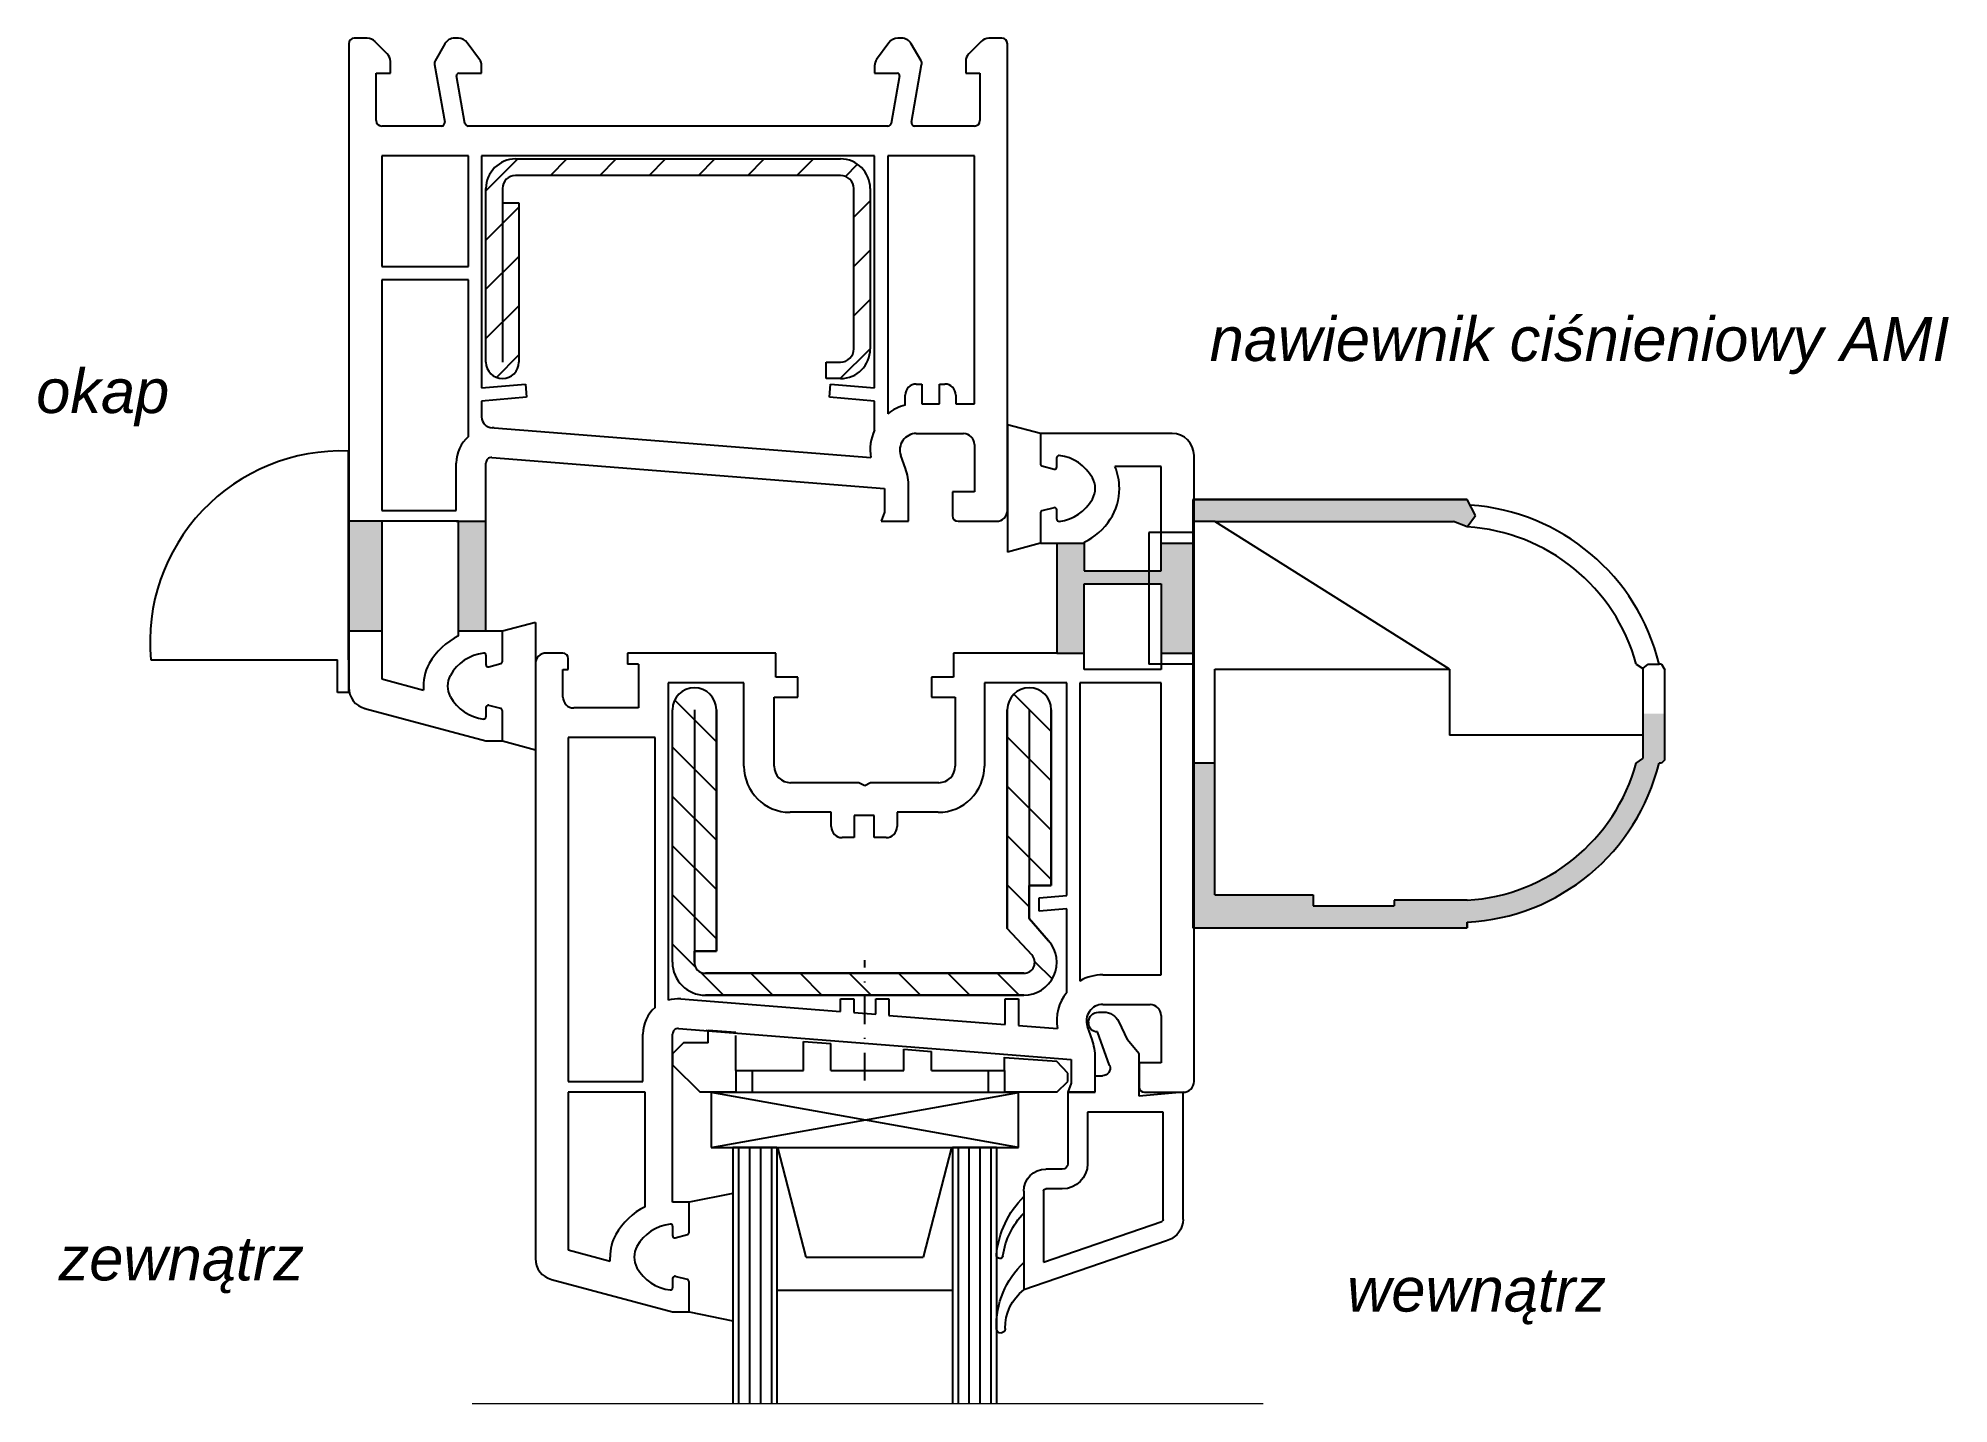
# Model space of a CAD drawing. Extents: x -134 to 40, y 121 to 245.
import ezdxf

# ---------------------------------------------------------------- set-up
doc = ezdxf.new("R2010")
doc.units = 0
doc.linetypes.add('BORDER2', pattern=[0.875, 0.25, -0.125, 0.25, -0.125, 0, -0.125])
doc.linetypes.add('DASHDOT', pattern=[5.039238, 2.519619, -1.25981, 0, -1.25981])
doc.layers.get('0').update_dxf_attribs({"linetype": 'CONTINUOUS'})
doc.layers.get('DEFPOINTS').update_dxf_attribs({"linetype": 'CONTINUOUS'})
for name, color, linetype in [('ARMIERUNG', 2, 'CONTINUOUS'), ('DICHTUNG', 2, 'CONTINUOUS'), ('GLAS', 4, 'CONTINUOUS'), ('GLAS-SCHRAFFUR', 9, 'CONTINUOUS'), ('HAUPTPROFIL', 1, 'CONTINUOUS'), ('POMOCNA', 1, 'CONTINUOUS'), ('TEXT', 50, 'CONTINUOUS'), ('ZUSATZPROFILE', 7, 'CONTINUOUS')]:
    doc.layers.add(name, color=color, linetype=linetype)
doc.styles.get("Standard").update_dxf_attribs({"font": 'ARIALI.TTF'})

# ---------------------------------------------------------------- blocks, each defined once
blk = doc.blocks.new('560600_GLASLEISTE-14-5')
at = {"layer": 'DICHTUNG'}
for centre, radius, start, end in [((-12.6, 21.52), 0.4, 90, 178.5056), ((-4.98, 21.32), 8.03, 178.5056, 226.5161), ((-12.6, 21.52), 0.4, 358.7499, 90), ((-7.91, 21.42), 4.29, 178.7499, 232.9011), ((-12.7, 14.84), 0.3, 90, 185.067), ((-4.5, 15.57), 8.53, 185.0899, 225.3403), ((-12.7, 14.84), 0.3, 8.5934, 90), ((-5.3, 15.96), 7.19, 188.6242, 223.6582)]:
    blk.add_arc(centre, radius, start, end, dxfattribs=at)
at = {"layer": 'ZUSATZPROFILE'}
for p, q in [((2.48, 13.52), (-10.5, 18)), ((-10.5, 9), (-10.5, 18)), ((-8.7, 15.48), (2.07, 11.76)), ((-8.7, 9), (-8.7, 15.48)), ((2.65, 13.46), (2.48, 13.52)), ((2.2, 11.57), (2.2, 1.8)), ((4, 11.57), (4, 0)), ((-7, 8.8), (-8.5, 8.8)), ((-7, 7), (-8.5, 7)), ((-6.5, 0), (-6.5, 6.5)), ((-4.7, 1.8), (-4.7, 6.5)), ((2.2, 1.8), (-4.7, 1.8)), ((-4, 0), (-6.5, 0)), ((-4, 0), (-4, -1.5)), ((4, 0), (0, 0.35)), ((0, 0.35), (0, -3.5)), ((-4, -1.5), (-3.34, -1.5)), ((-2.69, -2.44), (-3.8, -5.5)), ((-1.86, -6.43), (-1.1, -4.81)), ((0, -3.5), (-1.1, -4.81)), ((-4.6, -6.4), (-4.6, -6.3)), ((-3.7, -7.3), (-3.22, -7.3))]:
    blk.add_line(p, q, dxfattribs=at)
for centre, radius, start, end in [((2, 11.57), 2, 0, 70.9744), ((2, 11.57), 0.2, 0, 70.9744), ((-8.5, 9), 2, 180, 270), ((-8.5, 9), 0.2, 180, 270), ((-7, 6.5), 2.3, 0, 90), ((-7, 6.5), 0.5, 0, 90), ((-3.34, -2.2), 0.7, 340, 90), ((-3.8, -6.3), 0.8, 90, 180), ((-3.7, -6.4), 0.9, 180, 270), ((-3.22, -5.8), 1.5, 270, 335)]:
    blk.add_arc(centre, radius, start, end, dxfattribs=at)
blk = doc.blocks.new('okap aldes')
at = {"layer": 'POMOCNA', "color": 7}
for p, q in [((25.98, -25.83), (25.98, -6.83)), ((7.98, -25.83), (24.98, -25.83)), ((24.98, -28.83), (24.98, -25.83)), ((25.98, -25.83), (25.98, -28.83)), ((25.98, -28.83), (24.98, -28.83))]:
    blk.add_line(p, q, dxfattribs=at)
blk.add_arc((25.32, -24.23), 17.41, 87.815, 185.2814, dxfattribs=at)
blk = doc.blocks.new('nawiewnik AMI')
for points in [[(12.57, -8.77), (34.33, -8.77), (35.57, -9.27), (36.33, -8.23), (35.84, -7.29), (35.57, -6.77), (10.57, -6.77), (10.57, -8.77)], [(35.57, -45.77), (35.57, -45.27, 0.330883), (53.04, -30.77), (53.27, -30.77), (53.57, -30.47), (53.57, -26.27), (51.57, -26.27), (51.57, -28.24), (51.57, -30.35), (50.97, -30.77, -0.321165), (35.57, -43.27), (28.9, -43.27), (28.9, -43.77), (21.54, -43.77), (21.54, -42.77), (12.57, -42.77), (12.57, -30.77), (10.57, -30.77), (10.57, -45.77), (12.57, -45.77)]]:
    blk.add_hatch(color=256).paths.add_polyline_path(points)
for p, q in [((35.57, -6.77), (10.57, -6.77)), ((10.57, -6.77), (10.57, -45.77)), ((10.57, -6.77), (35.57, -6.77)), ((10.57, -6.77), (10.57, -9.77)), ((36.33, -8.23), (35.57, -6.77)), ((35.57, -9.27), (36.33, -8.23)), ((10.57, -9.77), (6.57, -9.77)), ((6.57, -9.77), (6.57, -21.77)), ((12.57, -8.77), (10.57, -8.77)), ((10.57, -9.77), (10.57, -21.77)), ((12.57, -8.77), (34.33, -8.77)), ((33.94, -22.21), (12.57, -8.77)), ((35.57, -9.27), (34.33, -8.77)), ((10.57, -21.77), (6.57, -21.77)), ((12.57, -42.77), (12.57, -22.21)), ((12.57, -22.21), (33.94, -22.21)), ((33.94, -22.21), (33.94, -28.24)), ((50.97, -21.77), (51.57, -22.17)), ((51.57, -22.17), (52.05, -21.77)), ((51.57, -22.17), (51.57, -30.35)), ((52.05, -21.77), (53.04, -21.77)), ((53.27, -21.77), (53.04, -21.77)), ((53.27, -21.77), (53.57, -22.27)), ((53.57, -30.47), (53.57, -22.27)), ((51.57, -28.24), (33.94, -28.24)), ((12.57, -30.77), (10.57, -30.77)), ((50.97, -30.77), (51.57, -30.35)), ((53.27, -30.77), (53.04, -30.77)), ((53.57, -30.47), (53.27, -30.77)), ((12.57, -42.77), (21.54, -42.77)), ((21.54, -42.77), (21.54, -43.77)), ((35.57, -43.27), (28.9, -43.27)), ((28.9, -43.27), (28.9, -43.77)), ((21.54, -43.77), (28.9, -43.77)), ((10.57, -45.77), (35.57, -45.77)), ((10.57, -45.77), (12.57, -45.77)), ((35.57, -45.77), (35.57, -45.27)), ((35.57, -45.27), (35.57, -45.77))]:
    blk.add_line(p, q)
at = {"linetype": 'BORDER2'}
blk.add_line((53.57, -26.27), (53.57, -22.27), dxfattribs=at)
for centre, radius, start, end in [((34.55, -26.27), 19.03, 13.68, 86.1014), ((34.54, -26.27), 17.03, 15.3208, 86.5416), ((34.54, -26.27), 17.03, 273.4584, 344.6792), ((34.55, -26.27), 19.03, 273.0859, 346.32)]:
    blk.add_arc(centre, radius, start, end)
at = {"layer": 'DEFPOINTS'}
for p in [(10.57, -6.71), (6.57, -9.77)]:
    blk.add_point(p, dxfattribs=at)

msp = doc.modelspace()

# ---------------------------------------------------------------- hatches: boundary and pattern name
at = {"lineweight": 0}
h = msp.add_hatch(color=7, dxfattribs=at)
h.paths.add_polyline_path([(-93.58, 190.89), (-96.08, 190.89), (-96.08, 200.89), (-93.58, 200.89)])
h.paths.add_polyline_path([(-106.08, 200.89), (-103.08, 200.89), (-103.08, 190.89), (-106.08, 190.89)])
msp.add_hatch(color=7, dxfattribs=at).paths.add_polyline_path([(-29.08, 188.89), (-32.08, 188.89), (-32.08, 195.19), (-39.08, 195.19), (-39.08, 188.89), (-41.58, 188.89), (-41.58, 198.89), (-39.08, 198.89), (-39.08, 196.39), (-32.08, 196.39), (-32.08, 198.89), (-29.08, 198.89)])

# ---------------------------------------------------------------- linework, layer by layer
at = {"color": 7}
for p, q in [((-93.58, 231), (-90.69, 233.89)), ((-87.7, 232.39), (-86.2, 233.89)), ((-83.21, 232.39), (-81.71, 233.89)), ((-78.72, 232.39), (-77.22, 233.89)), ((-74.23, 232.39), (-72.73, 233.89)), ((-69.74, 232.39), (-68.24, 233.89)), ((-65.25, 232.39), (-63.75, 233.89)), ((-60.84, 232.3), (-59.74, 233.41)), ((-60.08, 228.58), (-58.58, 230.08)), ((-93.58, 226.51), (-90.58, 229.51)), ((-93.58, 222.02), (-90.58, 225.02)), ((-60.08, 224.09), (-58.58, 225.59)), ((-60.08, 219.6), (-58.58, 221.1)), ((-93.58, 217.53), (-90.58, 220.53)), ((-92.63, 213.99), (-90.58, 216.04)), ((-61.3, 213.89), (-58.58, 216.61)), ((-103.08, 200.89), (-106.08, 200.89)), ((-96.28, 200.89), (-93.58, 200.89)), ((-93.58, 190.89), (-93.58, 200.89)), ((-41.58, 198.89), (-39.08, 198.89)), ((-32.08, 198.89), (-29.08, 198.89)), ((-103.08, 190.89), (-106.08, 190.89)), ((-93.58, 190.89), (-96.08, 190.89)), ((-41.58, 188.89), (-39.08, 188.89)), ((-32.08, 188.89), (-29.08, 188.89)), ((-76.38, 184.61), (-72.59, 180.82)), ((-45.49, 185.15), (-42.09, 181.75)), ((-46.09, 181.26), (-42.09, 177.26)), ((-76.59, 180.33), (-72.59, 176.33)), ((-76.59, 175.84), (-72.59, 171.84)), ((-46.09, 176.77), (-42.09, 172.77)), ((-76.59, 171.35), (-72.59, 167.35)), ((-46.09, 172.28), (-42.09, 168.28)), ((-46.09, 167.79), (-44.09, 165.79)), ((-76.59, 166.86), (-72.59, 162.86)), ((-76.59, 162.37), (-74.47, 160.25)), ((-43.6, 160.8), (-42, 159.21)), ((-74.07, 159.85), (-71.95, 157.73)), ((-69.46, 159.73), (-67.46, 157.73)), ((-64.97, 159.73), (-62.97, 157.73)), ((-60.48, 159.73), (-58.48, 157.73)), ((-55.99, 159.73), (-53.99, 157.73)), ((-51.5, 159.73), (-49.5, 157.73)), ((-47.01, 159.73), (-45.01, 157.73))]:
    msp.add_line(p, q, dxfattribs=at)
at = {"color": 7, "lineweight": 0}
msp.add_line((-22.77, 120.53), (-94.83, 120.53), dxfattribs=at)
at = {"layer": 'ARMIERUNG', "color": 7}
for p, q in [((-90.88, 233.89), (-61.28, 233.89)), ((-61.28, 232.39), (-90.88, 232.39)), ((-93.58, 215.39), (-93.58, 231.19)), ((-92.08, 231.19), (-92.08, 215.39)), ((-92.08, 229.89), (-90.58, 229.89)), ((-90.58, 229.89), (-90.58, 215.39)), ((-60.08, 216.59), (-60.08, 231.19)), ((-58.58, 231.19), (-58.58, 216.59)), ((-62.58, 215.39), (-61.28, 215.39)), ((-62.58, 213.89), (-62.58, 215.39)), ((-92.08, 213.89), (-92.08, 213.89)), ((-61.28, 213.89), (-62.58, 213.89)), ((-76.59, 160.73), (-76.59, 183.73)), ((-76.59, 160.73), (-76.59, 183.73)), ((-76.59, 160.73), (-76.59, 183.73)), ((-74.59, 183.73), (-74.59, 160.73)), ((-72.59, 183.73), (-72.59, 161.73)), ((-72.59, 183.73), (-72.59, 161.73)), ((-72.59, 161.73), (-72.59, 183.73)), ((-72.59, 161.73), (-72.59, 183.73)), ((-46.09, 163.82), (-46.09, 183.73)), ((-46.09, 163.82), (-46.09, 183.73)), ((-46.09, 183.73), (-46.09, 163.82)), ((-46.09, 183.73), (-46.09, 163.82)), ((-44.09, 183.73), (-44.09, 164.73)), ((-42.09, 183.73), (-42.09, 167.73)), ((-42.09, 183.73), (-42.09, 167.73)), ((-42.09, 167.73), (-42.09, 183.73)), ((-42.09, 167.73), (-42.09, 183.73)), ((-44.09, 167.73), (-42.09, 167.73)), ((-42.09, 167.73), (-44.09, 167.73)), ((-44.09, 167.73), (-42.09, 167.73)), ((-44.09, 167.73), (-42.09, 167.73)), ((-44.09, 167.73), (-44.09, 164.73)), ((-44.09, 164.73), (-44.09, 167.73)), ((-44.09, 164.73), (-44.09, 167.73)), ((-43.86, 161.4), (-46.09, 163.82)), ((-43.86, 161.4), (-46.09, 163.82)), ((-46.09, 163.82), (-43.86, 161.4)), ((-46.09, 163.82), (-43.86, 161.4)), ((-44.09, 164.73), (-42.33, 162.69)), ((-44.09, 164.73), (-42.33, 162.69)), ((-42.33, 162.69), (-44.09, 164.73)), ((-42.33, 162.69), (-44.09, 164.73)), ((-72.59, 161.73), (-74.59, 161.73)), ((-72.59, 161.73), (-74.59, 161.73)), ((-74.59, 161.73), (-72.59, 161.73)), ((-74.59, 161.73), (-72.59, 161.73)), ((-74.59, 161.73), (-74.59, 160.73)), ((-74.59, 160.73), (-74.59, 161.73)), ((-74.59, 160.73), (-74.59, 161.73)), ((-73.59, 159.73), (-44.59, 159.73)), ((-73.59, 159.73), (-44.59, 159.73)), ((-44.59, 159.73), (-73.59, 159.73)), ((-44.59, 159.73), (-73.59, 159.73)), ((-44.59, 157.73), (-73.59, 157.73)), ((-44.59, 157.73), (-73.59, 157.73)), ((-73.59, 157.73), (-44.59, 157.73)), ((-73.59, 157.73), (-44.59, 157.73))]:
    msp.add_line(p, q, dxfattribs=at)
for centre, radius, start, end in [((-90.88, 231.19), 2.7, 90, 180), ((-61.28, 231.19), 2.7, 0, 90), ((-90.88, 231.19), 1.2, 90, 180), ((-61.28, 231.19), 1.2, 0, 90), ((-61.28, 216.59), 1.2, 270, 360), ((-61.28, 216.59), 2.7, 270, 360), ((-92.08, 215.39), 1.5, 180, 270), ((-92.08, 215.39), 1.5, 270, 360), ((-74.59, 183.73), 2, 0, 180), ((-74.59, 183.73), 2, 0, 180), ((-74.59, 183.73), 2, 0, 180), ((-44.09, 183.73), 2, 0, 180), ((-44.09, 183.73), 2, 0, 180), ((-44.09, 183.73), 2, 0, 180), ((-44.09, 183.73), 2, 0, 180), ((-44.59, 160.73), 3, 270, 40.9661), ((-44.59, 160.73), 3, 270, 40.9661), ((-44.59, 160.73), 3, 270, 40.9661), ((-73.59, 160.73), 3, 180, 270), ((-73.59, 160.73), 3, 180, 270), ((-73.59, 160.73), 3, 180, 270), ((-73.59, 160.73), 3, 180, 270), ((-73.59, 160.73), 1, 180, 270), ((-73.59, 160.73), 1, 180, 270), ((-73.59, 160.73), 1, 180, 270), ((-73.59, 160.73), 1, 180, 270), ((-44.59, 160.73), 1, 270, 42.7348), ((-44.59, 160.73), 1, 270, 42.7348), ((-44.59, 160.73), 1, 270, 42.7348)]:
    msp.add_arc(centre, radius, start, end, dxfattribs=at)
at = {"layer": 'DICHTUNG', "color": 7}
for p, q in [((-43.08, 208.89), (-46.08, 209.69)), ((-46.08, 209.69), (-46.08, 198.08)), ((-43.08, 198.89), (-46.08, 198.08)), ((-89.08, 191.69), (-92.08, 190.89)), ((-89.08, 191.69), (-89.08, 180.08)), ((-92.08, 180.89), (-89.08, 180.08)), ((-71.08, 139.69), (-75.08, 138.89)), ((-71.08, 139.69), (-71.08, 128.08)), ((-75.08, 128.89), (-71.08, 128.08))]:
    msp.add_line(p, q, dxfattribs=at)
at = {"layer": 'GLAS', "color": 5}
for p, q in [((-75.58, 153.39), (-76.58, 152.39)), ((-73.33, 153.39), (-75.58, 153.39)), ((-73.43, 154.52), (-73.48, 154.52)), ((-70.83, 154.33), (-73.33, 154.52)), ((-73.33, 153.39), (-73.33, 154.52)), ((-73.23, 154.52), (-73.18, 154.52)), ((-70.83, 150.89), (-70.83, 154.05)), ((-64.66, 150.89), (-64.66, 153.53)), ((-62.16, 150.89), (-62.16, 153.33)), ((-76.58, 152.39), (-76.58, 151.39)), ((-55.5, 152.81), (-53, 152.61)), ((-55.5, 150.89), (-55.5, 152.81)), ((-53, 150.89), (-53, 152.61)), ((-46.33, 150.89), (-46.33, 152.08)), ((-41.58, 151.71), (-46.33, 152.04)), ((-40.58, 150.63), (-41.58, 151.71)), ((-76.58, 151.39), (-74.08, 148.89)), ((-70.83, 150.89), (-70.83, 148.89)), ((-70.83, 150.89), (-69.33, 150.89)), ((-69.33, 150.89), (-64.66, 150.89)), ((-69.33, 150.89), (-69.33, 148.89)), ((-62.16, 150.89), (-55.5, 150.89)), ((-53, 150.89), (-47.83, 150.89)), ((-47.83, 150.89), (-46.33, 150.89)), ((-47.83, 150.89), (-47.83, 148.89)), ((-46.33, 150.89), (-46.33, 148.89)), ((-41.58, 148.89), (-40.58, 149.89)), ((-40.58, 149.89), (-40.58, 150.63)), ((-73.33, 148.89), (-74.08, 148.89)), ((-70.83, 148.89), (-73.33, 148.89)), ((-73.08, 148.87), (-73.08, 143.87)), ((-45.08, 148.87), (-73.08, 148.87)), ((-70.83, 148.89), (-69.33, 148.89)), ((-69.33, 148.89), (-47.83, 148.89)), ((-47.83, 148.89), (-46.33, 148.89)), ((-43.83, 148.89), (-46.33, 148.89)), ((-45.08, 143.87), (-45.08, 148.87)), ((-41.58, 148.89), (-43.83, 148.89)), ((-73.08, 143.87), (-45.08, 143.87)), ((-67.08, 143.87), (-71.08, 143.87)), ((-71.08, 143.87), (-71.08, 120.53)), ((-67.08, 143.87), (-67.08, 120.53)), ((-47.08, 143.87), (-51.08, 143.87)), ((-51.08, 143.87), (-51.08, 120.53)), ((-47.08, 143.87), (-47.08, 120.53))]:
    msp.add_line(p, q, dxfattribs=at)
at = {"layer": 'GLAS'}
msp.add_line((-64.66, 153.53), (-62.16, 153.33), dxfattribs=at)
at = {"layer": 'GLAS-SCHRAFFUR', "color": 5}
for p, q in [((-45.08, 143.87), (-73.08, 148.87)), ((-73.08, 143.87), (-45.08, 148.87)), ((-70.58, 143.87), (-70.58, 120.53)), ((-69.58, 143.87), (-69.58, 120.53)), ((-68.58, 143.87), (-68.58, 120.53)), ((-67.58, 143.87), (-67.58, 120.53)), ((-64.4, 133.87), (-66.98, 143.87)), ((-51.18, 143.87), (-53.76, 133.87)), ((-50.58, 143.87), (-50.58, 120.53)), ((-49.58, 143.87), (-49.58, 120.53)), ((-48.58, 143.87), (-48.58, 120.53)), ((-47.58, 143.87), (-47.58, 120.53)), ((-64.4, 133.87), (-53.76, 133.87)), ((-66.98, 130.87), (-51.18, 130.87))]:
    msp.add_line(p, q, dxfattribs=at)
at = {"layer": 'HAUPTPROFIL', "color": 7}
for p, q in [((-106.08, 244.39), (-106.08, 185.77)), ((-104.39, 244.89), (-105.58, 244.89)), ((-102.57, 243.48), (-103.69, 244.59)), ((-97.32, 244.39), (-98.21, 242.84)), ((-96.09, 244.89), (-96.45, 244.89)), ((-94.17, 242.95), (-95.28, 244.47)), ((-56.88, 244.47), (-57.99, 242.95)), ((-55.71, 244.89), (-56.07, 244.89)), ((-53.95, 242.84), (-54.84, 244.39)), ((-48.47, 244.59), (-49.59, 243.48)), ((-46.58, 244.89), (-47.77, 244.89)), ((-46.08, 201.89), (-46.08, 244.39)), ((-102.28, 241.69), (-102.28, 242.77)), ((-98.27, 242.5), (-97.34, 237.24)), ((-93.98, 241.69), (-93.98, 242.36)), ((-58.18, 242.36), (-58.18, 241.69)), ((-54.82, 237.24), (-53.89, 242.5)), ((-49.88, 242.77), (-49.88, 241.69)), ((-103.58, 237.39), (-103.58, 241.69)), ((-103.58, 241.69), (-102.28, 241.69)), ((-95.5, 237.13), (-96.26, 241.45)), ((-96.06, 241.69), (-93.98, 241.69)), ((-58.18, 241.69), (-56.1, 241.69)), ((-55.9, 241.45), (-56.66, 237.13)), ((-49.88, 241.69), (-48.58, 241.69)), ((-48.58, 241.69), (-48.58, 237.39)), ((-97.64, 236.89), (-103.08, 236.89)), ((-56.96, 236.89), (-95.2, 236.89)), ((-49.08, 236.89), (-54.52, 236.89)), ((-95.18, 234.19), (-103.08, 234.19)), ((-103.08, 234.19), (-103.08, 224.09)), ((-95.18, 224.09), (-95.18, 234.19)), ((-58.18, 234.19), (-93.98, 234.19)), ((-93.98, 234.19), (-93.98, 213.04)), ((-58.18, 213.04), (-58.18, 234.19)), ((-49.08, 234.19), (-56.98, 234.19)), ((-56.98, 234.19), (-56.98, 210.69)), ((-49.08, 211.59), (-49.08, 234.19)), ((-103.08, 224.09), (-95.18, 224.09)), ((-95.18, 222.89), (-103.08, 222.89)), ((-103.08, 222.89), (-103.08, 201.89)), ((-95.18, 208.62), (-95.18, 222.89)), ((-93.98, 213.04), (-89.98, 213.39)), ((-89.98, 213.39), (-89.88, 212.19)), ((-62.28, 212.19), (-62.18, 213.39)), ((-62.18, 213.39), (-58.18, 213.04)), ((-55.38, 211.47), (-55.38, 212.39)), ((-54.38, 213.39), (-53.88, 213.39)), ((-53.88, 213.39), (-53.88, 211.59)), ((-52.28, 211.59), (-52.28, 213.39)), ((-52.28, 213.39), (-51.78, 213.39)), ((-50.78, 212.39), (-50.78, 211.59)), ((-89.88, 212.19), (-93.98, 211.83)), ((-93.98, 211.83), (-93.98, 210.4)), ((-58.18, 211.83), (-62.28, 212.19)), ((-58.18, 209.18), (-58.18, 211.83)), ((-53.88, 211.59), (-52.28, 211.59)), ((-50.78, 211.59), (-49.08, 211.59)), ((-92.83, 209.39), (-58.52, 206.69)), ((-92.83, 209.39), (-92.83, 209.39)), ((-54.38, 208.89), (-50.08, 208.89)), ((-31.08, 208.89), (-43.08, 208.89)), ((-43.08, 208.89), (-43.08, 206.13)), ((-95.18, 208.62), (-95.18, 208.62)), ((-49.08, 207.89), (-49.08, 203.59)), ((-96.28, 201.89), (-96.28, 206.2)), ((-93.58, 190.89), (-93.58, 206.2)), ((-93.04, 206.7), (-57.28, 203.89)), ((-55.37, 205.7), (-55.79, 206.88)), ((-42.93, 205.94), (-41.83, 205.64)), ((-41.58, 205.84), (-41.58, 206.69)), ((-32.08, 205.89), (-36.28, 205.89)), ((-32.08, 196.39), (-32.08, 205.89)), ((-29.08, 149.89), (-29.08, 206.89)), ((-57.28, 203.89), (-57.28, 201.71)), ((-55.08, 200.89), (-55.08, 204.02)), ((-49.08, 203.59), (-51.08, 203.59)), ((-51.08, 203.59), (-51.08, 201.39)), ((-41.83, 202.13), (-42.93, 201.84)), ((-41.58, 201.09), (-41.58, 201.94)), ((-103.08, 201.89), (-96.28, 201.89)), ((-103.08, 200.89), (-103.08, 186.54)), ((-96.28, 200.89), (-103.08, 200.89)), ((-96.08, 200.89), (-96.28, 200.89)), ((-96.08, 190.47), (-96.08, 200.89)), ((-57.28, 201.71), (-57.58, 200.89)), ((-57.58, 200.89), (-55.08, 200.89)), ((-50.58, 200.89), (-47.08, 200.89)), ((-43.08, 201.64), (-43.08, 198.89)), ((-43.08, 198.89), (-41.58, 198.89)), ((-41.58, 198.89), (-41.58, 188.89)), ((-39.08, 199), (-39.08, 196.39)), ((-39.08, 196.39), (-32.08, 196.39)), ((-39.08, 195.19), (-32.08, 195.19)), ((-39.08, 187.39), (-39.08, 195.19)), ((-32.08, 195.19), (-32.08, 187.39)), ((-92.08, 190.89), (-93.58, 190.89)), ((-92.08, 188.13), (-92.08, 190.89)), ((-93.58, 188.69), (-93.58, 187.84)), ((-86.58, 188.89), (-88.08, 188.89)), ((-86.08, 187.39), (-86.08, 188.39)), ((-67.18, 188.89), (-80.68, 188.89)), ((-80.68, 188.89), (-80.68, 187.89)), ((-67.18, 186.69), (-67.18, 188.89)), ((-41.58, 188.89), (-50.98, 188.89)), ((-50.98, 188.89), (-50.98, 186.69)), ((-103.08, 186.54), (-99.26, 185.52)), ((-93.33, 187.64), (-92.23, 187.94)), ((-89.08, 187.89), (-89.08, 133.77)), ((-86.58, 187.39), (-86.08, 187.39)), ((-86.58, 184.89), (-86.58, 187.39)), ((-79.68, 187.89), (-80.68, 187.89)), ((-79.68, 187.89), (-79.68, 183.89)), ((-65.18, 186.69), (-67.18, 186.69)), ((-65.18, 184.89), (-65.18, 186.69)), ((-50.98, 186.69), (-52.98, 186.69)), ((-52.98, 186.69), (-52.98, 184.89)), ((-32.08, 187.39), (-39.08, 187.39)), ((-70.08, 186.19), (-76.98, 186.19)), ((-76.98, 186.19), (-76.98, 181.19)), ((-70.08, 178.59), (-70.08, 186.19)), ((-67.33, 178.59), (-67.33, 184.89)), ((-67.33, 184.89), (-65.18, 184.89)), ((-52.98, 184.89), (-50.83, 184.89)), ((-50.83, 184.89), (-50.83, 178.59)), ((-40.68, 186.19), (-48.18, 186.19)), ((-48.18, 186.19), (-48.18, 178.59)), ((-40.68, 166.81), (-40.68, 186.19)), ((-39.48, 186.19), (-39.48, 159.02)), ((-32.08, 186.19), (-39.48, 186.19)), ((-32.08, 159.59), (-32.08, 186.19)), ((-104.6, 183.84), (-93.58, 180.89)), ((-93.58, 183.94), (-93.58, 183.09)), ((-92.23, 183.84), (-93.33, 184.13)), ((-92.08, 180.89), (-92.08, 183.64)), ((-79.68, 183.89), (-85.58, 183.89)), ((-86.08, 181.19), (-86.08, 149.89)), ((-78.18, 181.19), (-86.08, 181.19)), ((-78.18, 156.62), (-78.18, 181.19)), ((-76.98, 181.19), (-76.98, 157.27)), ((-93.58, 180.89), (-92.08, 180.89)), ((-59.6, 177.09), (-65.83, 177.09)), ((-59.08, 176.79), (-59.6, 177.09)), ((-58.56, 177.09), (-59.08, 176.79)), ((-52.33, 177.09), (-58.56, 177.09)), ((-62.13, 174.39), (-65.88, 174.39)), ((-62.13, 173.09), (-62.13, 174.39)), ((-59.08, 174.09), (-60.03, 174.09)), ((-60.03, 174.09), (-60.03, 172.09)), ((-58.23, 174.09), (-59.08, 174.09)), ((-58.23, 172.09), (-58.23, 174.09)), ((-52.38, 174.39), (-56.13, 174.39)), ((-56.13, 174.39), (-56.13, 173.09)), ((-60.03, 172.09), (-61.13, 172.09)), ((-57.13, 172.09), (-58.23, 172.09)), ((-43.18, 166.59), (-40.68, 166.81)), ((-43.18, 165.39), (-43.18, 166.59)), ((-40.68, 165.61), (-43.18, 165.39)), ((-40.68, 157.99), (-40.68, 165.61)), ((-37.38, 159.59), (-32.08, 159.59)), ((-75.83, 157.39), (-61.28, 156.25)), ((-61.28, 157.39), (-60.08, 157.39)), ((-61.28, 156.25), (-61.28, 157.39)), ((-60.08, 157.39), (-60.08, 156.15)), ((-58.08, 157.39), (-56.88, 157.39)), ((-58.08, 156), (-58.08, 157.39)), ((-56.88, 157.39), (-56.88, 155.9)), ((-46.28, 157.39), (-45.08, 157.39)), ((-46.28, 155.07), (-46.28, 157.39)), ((-45.08, 157.39), (-45.08, 154.97)), ((-37.38, 156.89), (-33.08, 156.89)), ((-60.08, 156.15), (-58.08, 156)), ((-56.88, 155.9), (-46.28, 155.07)), ((-45.08, 154.97), (-41.52, 154.69)), ((-32.08, 155.89), (-32.08, 151.59)), ((-79.28, 149.89), (-79.28, 154.2)), ((-76.58, 138.89), (-76.58, 154.2)), ((-76.04, 154.7), (-40.28, 151.89)), ((-38.37, 153.7), (-38.79, 154.88)), ((-38.08, 148.89), (-38.08, 152.02)), ((-32.08, 151.59), (-34.08, 151.59)), ((-34.08, 151.59), (-34.08, 149.39)), ((-86.08, 149.89), (-79.28, 149.89)), ((-79.08, 148.89), (-86.08, 148.89)), ((-86.08, 148.89), (-86.08, 134.54)), ((-79.08, 138.47), (-79.08, 148.89)), ((-40.58, 148.89), (-38.08, 148.89)), ((-33.58, 148.89), (-30.08, 148.89)), ((-75.08, 138.89), (-76.58, 138.89)), ((-75.08, 136.13), (-75.08, 138.89)), ((-76.58, 136.69), (-76.58, 135.84)), ((-76.33, 135.64), (-75.23, 135.94)), ((-86.08, 134.54), (-82.28, 133.52)), ((-82.28, 133.52), (-82.28, 133.89)), ((-87.6, 131.84), (-76.58, 128.89)), ((-76.58, 131.94), (-76.58, 131.09)), ((-75.23, 131.84), (-76.33, 132.13)), ((-75.08, 128.89), (-75.08, 131.64)), ((-76.58, 128.89), (-75.08, 128.89))]:
    msp.add_line(p, q, dxfattribs=at)
at = {"layer": 'HAUPTPROFIL', "color": 5}
for p, q in [((-40.28, 151.89), (-40.28, 149.71)), ((-40.28, 149.71), (-40.58, 148.89))]:
    msp.add_line(p, q, dxfattribs=at)
at = {"layer": 'HAUPTPROFIL', "color": 7}
for centre, radius, start, end in [((-105.58, 244.39), 0.5, 90, 180), ((-104.39, 243.89), 1, 45, 90), ((-96.45, 243.89), 1, 90, 150), ((-96.09, 243.89), 1, 36, 90), ((-56.07, 243.89), 1, 90, 144), ((-55.71, 243.89), 1, 30, 90), ((-47.77, 243.89), 1, 90, 135), ((-46.58, 244.39), 0.5, 360, 90), ((-103.28, 242.77), 1, 360, 45), ((-97.78, 242.59), 0.5, 150, 190.1331), ((-94.98, 242.36), 1, 0, 36), ((-57.18, 242.36), 1, 144, 180), ((-54.38, 242.59), 0.5, 349.8669, 30), ((-48.88, 242.77), 1, 135, 180), ((-96.06, 241.49), 0.2, 90, 190), ((-56.1, 241.49), 0.2, 350, 90), ((-103.08, 237.39), 0.5, 180, 270), ((-97.64, 237.19), 0.3, 270, 10.1331), ((-95.2, 237.19), 0.3, 190, 270), ((-56.96, 237.19), 0.3, 270, 350), ((-54.52, 237.19), 0.3, 169.8669, 270), ((-49.08, 237.39), 0.5, 270, 360), ((-54.38, 212.39), 1, 90, 180), ((-51.78, 212.39), 1, 360, 90), ((-54.38, 207.39), 4.2, 103.7741, 128.2466), ((-92.98, 210.4), 1, 180, 268.6357), ((-93.08, 206.2), 3.2, 85.5026, 88.6357), ((-54.38, 207.39), 4.2, 154.7912, 189.5104), ((-54.38, 207.39), 1.5, 90, 199.6522), ((-50.08, 207.89), 1, 360, 90), ((-31.08, 206.89), 2, 360, 90), ((-93.08, 206.2), 3.2, 131.0145, 180), ((-93.08, 206.2), 0.5, 85.4904, 180), ((-60.08, 204.02), 5, 360, 19.6522), ((-42.88, 206.13), 0.2, 180, 255), ((-41.78, 205.84), 0.2, 255, 360), ((-41.38, 206.69), 0.2, 83.2443, 180), ((-41.83, 202.91), 4, 29.131, 83.2443), ((-41.08, 203.89), 5.2, 360, 22.6199), ((-40.08, 203.89), 2, 330.869, 29.131), ((-41.08, 203.89), 5.2, 327.2659, 360), ((-41.78, 201.94), 0.2, 360, 105), ((-41.83, 204.86), 4, 276.7557, 330.869), ((-50.58, 201.39), 0.5, 180, 270), ((-47.08, 201.89), 1, 270, 360), ((-42.88, 201.64), 0.2, 105, 180), ((-41.38, 201.09), 0.2, 180, 276.7557), ((-41.5, 204.16), 5.7, 295.1295, 327.2659), ((-93.33, 184.91), 6.2, 116.2998, 150.869), ((-93.33, 184.91), 4, 96.7557, 150.869), ((-93.78, 188.69), 0.2, 0, 96.7557), ((-92.28, 188.13), 0.2, 285, 360), ((-88.08, 187.89), 1, 90, 180), ((-86.58, 188.39), 0.5, 360, 90), ((-95.08, 185.89), 4.2, 150.869, 185.0714), ((-95.08, 185.89), 2, 150.869, 209.131), ((-93.38, 187.84), 0.2, 180, 285), ((-104.08, 185.77), 2, 180, 255), ((-93.33, 186.86), 4, 209.131, 263.2443), ((-85.58, 184.89), 1, 180, 270), ((-93.78, 183.09), 0.2, 263.2443, 360), ((-93.38, 183.94), 0.2, 75, 180), ((-92.28, 183.64), 0.2, 360, 75), ((-65.88, 178.59), 4.2, 180, 270), ((-65.83, 178.59), 1.5, 180, 270), ((-52.38, 178.59), 4.2, 270, 360), ((-52.33, 178.59), 1.5, 270, 360), ((-61.13, 173.09), 1, 180, 270), ((-57.13, 173.09), 1, 270, 360), ((-37.38, 155.39), 4.2, 90, 120), ((-76.08, 154.2), 3.2, 85.4978, 106.3348), ((-37.38, 155.39), 4.2, 141.7868, 189.5104), ((-37.38, 155.39), 1.5, 90, 199.6522), ((-33.08, 155.89), 1, 360, 90), ((-76.08, 154.2), 3.2, 131.0145, 180), ((-43.08, 152.02), 5, 0, 19.6522), ((-30.08, 149.89), 1, 270, 360), ((-33.58, 149.39), 0.5, 180, 270), ((-76.33, 132.91), 6.2, 116.2998, 150.869), ((-78.08, 133.89), 4.2, 150.869, 180), ((-76.33, 132.91), 4, 96.7557, 150.869), ((-76.78, 136.69), 0.2, 0, 96.7557), ((-76.38, 135.84), 0.2, 180, 285), ((-75.28, 136.13), 0.2, 285, 360), ((-78.08, 133.89), 2, 150.869, 209.131), ((-87.08, 133.77), 2, 180, 255), ((-76.33, 134.86), 4, 209.131, 263.2443), ((-76.78, 131.09), 0.2, 263.2443, 360), ((-76.38, 131.94), 0.2, 75, 180), ((-75.28, 131.64), 0.2, 0, 75)]:
    msp.add_arc(centre, radius, start, end, dxfattribs=at)
at = {"layer": 'HAUPTPROFIL', "color": 5}
msp.add_arc((-76.08, 154.2), 0.5, 85.4904, 180, dxfattribs=at)
at = {"layer": 'TEXT', "color": 7, "linetype": 'DASHDOT'}
msp.add_line((-59.08, 149.97), (-59.08, 160.91), dxfattribs=at)

# ---------------------------------------------------------------- block references
at = {"color": 7, "lineweight": 0}
for name, p in [('okap aldes', (-132.09, 214.12)), ('nawiewnik AMI', (-39.76, 209.65))]:
    msp.add_blockref(name, p, dxfattribs=at)
at = {"layer": 'ZUSATZPROFILE', "color": 7, "xscale": -1, "rotation": 180}
msp.add_blockref('560600_GLASLEISTE-14-5', (-34.08, 148.89), dxfattribs=at)

# ---------------------------------------------------------------- texts
at = {"color": 7, "lineweight": 0}
for s, p in [('nawiewnik ciśnieniowy AMI', (-27.65, 215.49)), ('okap', (-134.55, 210.75)), ('zewnątrz', (-132.51, 131.76)), ('wewnątrz', (-15.14, 128.92))]:
    msp.add_text(s, height=4, dxfattribs=at).set_placement(p)

doc.saveas('drawing.dxf')
